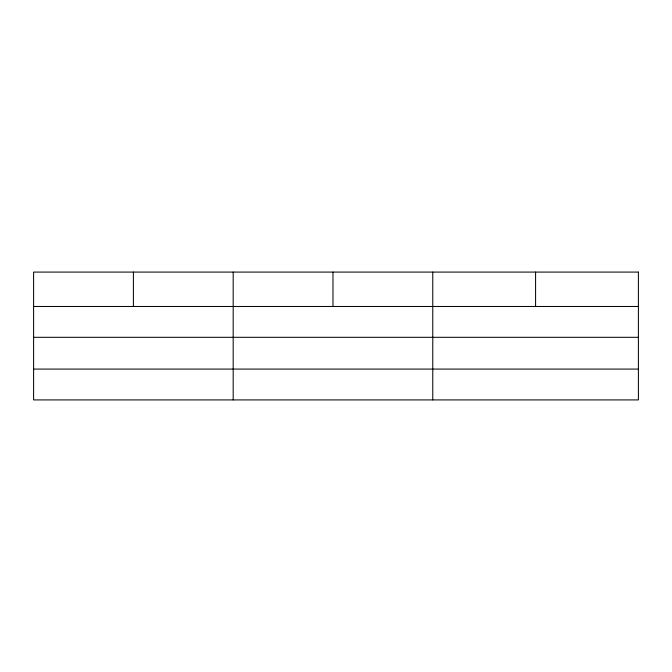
<?xml version="1.0" encoding="UTF-8"?>
<svg xmlns="http://www.w3.org/2000/svg" width="672" height="672" viewBox="0 0 672 672"><rect width="100%" height="100%" fill="white"/><g stroke="black" fill="none" stroke-linecap="round" stroke-linejoin="round"><path stroke-width="1.01" d="M33.6 306.474L638.4 306.474M33.6 337.31L638.4 337.31M33.6 369.079L638.4 369.079M535.584 272.084L535.584 306.474M432.768 272.084L432.768 399.916M332.976 272.084L332.976 306.474M233.184 272.084L233.184 399.916M133.392 272.084L133.392 306.474M638.4 272.084L33.6 272.084L33.6 399.916L638.4 399.916L638.4 272.084"/></g></svg>
